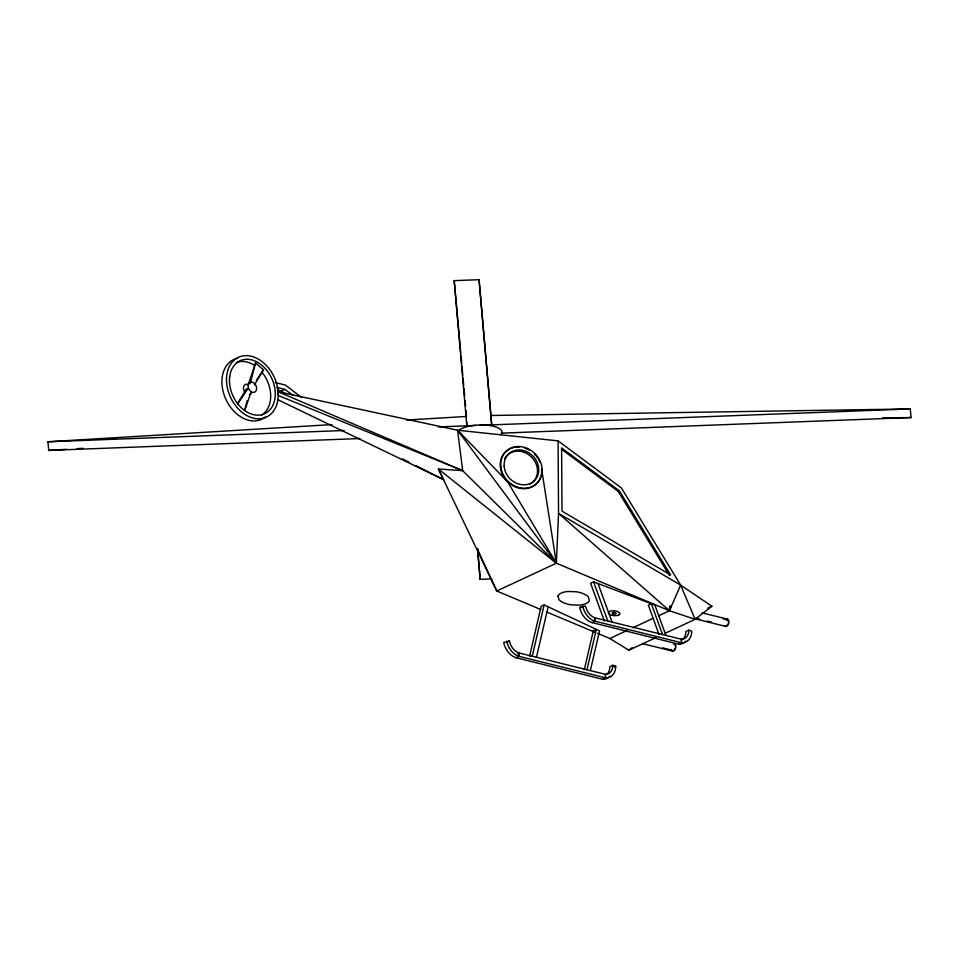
<?xml version="1.0" encoding="UTF-8"?>
<svg xmlns="http://www.w3.org/2000/svg" width="959" height="959" viewBox="0 0 959 959"><rect width="100%" height="100%" fill="white"/><g stroke="black" fill="none" stroke-linecap="round" stroke-linejoin="round"><path stroke-width="1.44" d="M516.11 657.718L519.095 656.328L519.251 652.995L518.004 652.54A12.575 9.158 65 0 1 509.816 642.53L509.457 640.996L503.727 642.578A16.219 11.82 65 0 0 516.11 657.718L602.839 679.308A16.219 11.82 65 0 0 607.898 677.929M592.123 622.607L595.107 621.216L595.263 617.884L594.005 617.44A12.575 9.158 65 0 1 585.829 607.419L585.469 605.896L579.739 607.467A16.219 11.82 65 0 0 592.123 622.607L678.84 644.208A16.219 11.82 65 0 0 685.913 641.056M506.724 641.175A16.219 11.82 65 0 0 519.095 656.328L605.824 677.917A16.219 11.82 65 0 0 615.726 666.301L612.873 665.246L612.789 666.697A12.575 9.158 65 0 1 606.244 674.381L605.033 674.441L605.824 677.917L602.839 679.308M582.736 606.076A16.219 11.82 65 0 0 595.107 621.216L681.837 642.818A16.219 11.82 65 0 0 691.739 631.202L688.886 630.135L688.802 631.597A12.575 9.158 65 0 1 682.257 639.269L681.046 639.329L681.837 642.818L678.84 644.208M529.596 656.208L541.14 606.328L544.125 604.937L599.531 630.866L590.336 670.605M532.257 656.244L544.125 604.937M536.465 657.275L548.14 606.819M584.319 669.718L593.321 630.758L596.318 629.368L586.968 669.766M250.191 383.672L255.538 363.005L263.509 369.802L254.411 384.919M244.629 410.368L247.122 400.718M248.237 384.715L255.538 363.005M244.821 410.404L250.767 392.77M670.125 605.692L669.178 608.366L670.161 609.085L671.108 606.424M658.605 615.774L669.442 610.727L680.626 585.086L621.42 487.975L558.09 440.876L457.587 430.231L278.182 391.787L278.302 395.516L462.694 470.677L556.364 563.221L669.442 610.727L695.155 619.322L711.878 606.256L680.626 585.086L558.546 513.377L558.09 440.876M237.46 403.799L246.559 388.695M237.532 403.979L247.89 388.767M256.341 380.339L263.509 369.802M619.742 614.012L618.567 615.091A5.694 2.433 5.4 0 1 609.301 614.132A5.694 2.433 5.4 0 1 613.005 610.739A5.694 2.433 5.4 0 1 619.742 614.012L618.567 615.091M597.409 633.3L609.828 638.514L628.888 650.202L632.233 647.589M277.271 390.025L281.371 391.044L284.847 389.414L293.046 395.36M561.626 449.315L618.219 491.404L619.382 490.864L670.665 574.992L562.01 511.159L561.602 447.889L619.382 490.864M665.894 635.385L654.889 605.069L593.597 581.873L590.612 583.264L604.314 621.012M507.467 641.931L509.457 640.996M517.752 653.714L519.251 652.995M609.828 638.514L627.438 630.303M632.856 627.773L653.187 618.303M707.826 608.15L711.878 606.256M628.888 650.202L655.944 637.603M665.402 633.192L695.155 619.322L680.626 585.086M612.873 665.246L609.888 666.637L609.804 668.099A12.575 9.158 65 0 1 606.124 674.752M688.886 630.135L685.901 631.525L685.817 632.988A12.575 9.158 65 0 1 681.238 640.132M614.228 666.996L615.726 666.301M579.739 607.467L582.473 607.287M359.865 438.539L48.693 450.394L47.95 441.775L331.982 424.585M406.736 420.066L466.53 416.446L465.99 410.536M48.693 450.394L66.639 449.303M77.104 448.68L83.085 448.309M466.697 421.804L466.829 425.82L454.206 280.639L479.068 279.692L491.691 424.873L479.068 279.692M47.95 441.775L344.149 430.495M438.407 426.911L475.604 425.484M479.991 425.317L910.307 408.93L911.05 417.537L501.413 433.144M477.474 548.308L480.171 579.356L491.871 578.912M491.404 415.487L910.307 408.93M882.616 417.944L911.05 417.537M477.438 549.099L496.738 591.008L556.364 563.221L507.515 481.682L457.587 430.231L462.694 470.677L438.407 468.975L496.738 591.008L540.876 609.552M275.161 382.533L285.338 385.05L301.653 397.458M276.672 387.388L284.847 389.414M702.024 612.849L727.641 619.178M723.158 618.843L727.425 619.898A2.997 1.774 -76.1 0 0 726.478 619.958M695.826 618.243L700.106 619.298M707.215 621.06L711.482 622.115M694.196 618.603L725.507 626.347M681.729 639.305L594.892 617.824L595.107 621.216M662.729 647.888L671.264 649.998M642.59 643.681L672.475 651.065M605.716 674.405L518.879 652.935L519.095 656.328M546.39 611.866L594.652 632.137M278.182 391.787L462.694 470.677M277.69 399.627L443.537 479.608L438.407 468.975L556.364 563.221L558.546 513.377L669.442 610.727M402.36 458.858L409.002 462.202M415.643 465.559L443.537 479.608M281.371 391.044L284.883 393.586M457.587 430.231L556.364 563.221L541.631 469.083A22.213 19.3 46.3 0 1 541.356 474.429M618.219 491.404L669.502 575.532M662.525 634.546L651.329 603.714L648.344 605.117L659.025 634.546M598.044 583.552L612.022 622.055M593.597 581.873L607.814 621.024M454.206 280.639L460.776 352.96M461.039 355.921L461.711 363.293M461.974 366.254L462.777 375.113M463.053 378.062L463.712 385.446M463.988 388.395L464.659 395.779M465.055 400.203L465.594 406.113M477.69 549.675L480.171 579.356M541.068 475.712A22.213 19.3 46.3 0 1 518.112 487.903A22.213 19.3 46.3 0 1 500.226 464.324A22.213 19.3 46.3 0 1 519.287 447.002M524.705 448.033A22.213 19.3 46.3 0 1 529.847 450.418M534.391 453.991A22.213 19.3 46.3 0 1 538.023 458.498M538.754 459.733A22.213 19.3 46.3 0 1 540.001 462.322M532.353 482.569A18.557 16.123 46.3 0 1 530.027 484.163M504.542 458.953A18.557 16.123 46.3 0 1 529.596 455.393A18.557 16.123 46.3 0 1 533.384 481.61M265.619 416.793A33.002 24.059 65 0 1 226.096 399.783A33.002 24.059 65 0 1 237.832 358.151M236.489 362.454A29.214 21.29 65 0 1 254.459 365.355M261.867 372.08A29.214 21.29 65 0 1 261.567 415.079M245.144 392.591A5.442 3.968 65 0 1 243.658 386.813A5.442 3.968 65 0 1 247.254 384.187M251.714 392.495A5.442 3.968 65 0 1 249.376 394.533M459.864 429.608A22.405 7.768 -1.8 0 1 487.532 425.257A22.405 7.768 -1.8 0 1 501.389 433.924M726.466 619.25A3.752 2.206 -76.1 0 1 728.756 623.11A3.752 2.206 -76.1 0 1 725.004 626.011M728.349 621.204A2.997 1.774 -76.1 0 1 728.396 622.655M727.953 624.141A2.997 1.774 -76.1 0 1 726.658 625.58M673.434 643.969A3.752 2.206 -76.1 0 1 675.843 646.102A3.752 2.206 -76.1 0 1 674.057 650.753A3.752 2.206 -76.1 0 1 671.324 649.435M674.788 644.88A2.997 1.774 -76.1 0 1 675.316 645.922M675.196 648.14A2.997 1.774 -76.1 0 1 673.626 650.298M609.9 676.155A16.219 11.82 65 0 1 608.953 677.126M557.994 596.054L558.965 599.639A16.099 6.905 5.4 0 0 571.408 604.865L579.548 605.105A15.656 6.713 5.4 0 0 589.341 600.538L588.382 596.954A16.099 6.905 5.4 0 0 575.939 591.727L567.788 591.487A15.656 6.713 5.4 0 0 557.994 596.054M226.504 378.913A33.002 24.059 65 0 0 264.768 417.776A33.002 24.059 65 0 0 265.871 364.983A33.002 24.059 65 0 0 226.504 378.913M504.17 466.326A18.557 16.123 46.3 0 0 531.274 482.976A18.557 16.123 46.3 0 0 528.865 452.828A18.557 16.123 46.3 0 0 504.17 466.326M229.692 376.839A29.214 21.29 65 0 0 260.98 414.899A29.214 21.29 65 0 0 266.47 369.934A29.214 21.29 65 0 0 229.692 376.839M248.153 385.29A5.442 3.968 65 0 0 253.979 392.387A5.442 3.968 65 0 0 255.01 383.996A5.442 3.968 65 0 0 248.153 385.29M500.766 466.122A22.213 19.3 46.3 0 0 533.216 486.045A22.213 19.3 46.3 0 0 530.327 449.963A22.213 19.3 46.3 0 0 500.766 466.122M612.921 613.796A1.966 0.839 5.4 0 0 616.074 613.496A1.966 0.839 5.4 0 0 613.424 612.381A1.966 0.839 5.4 0 0 612.921 613.796"/></g></svg>
